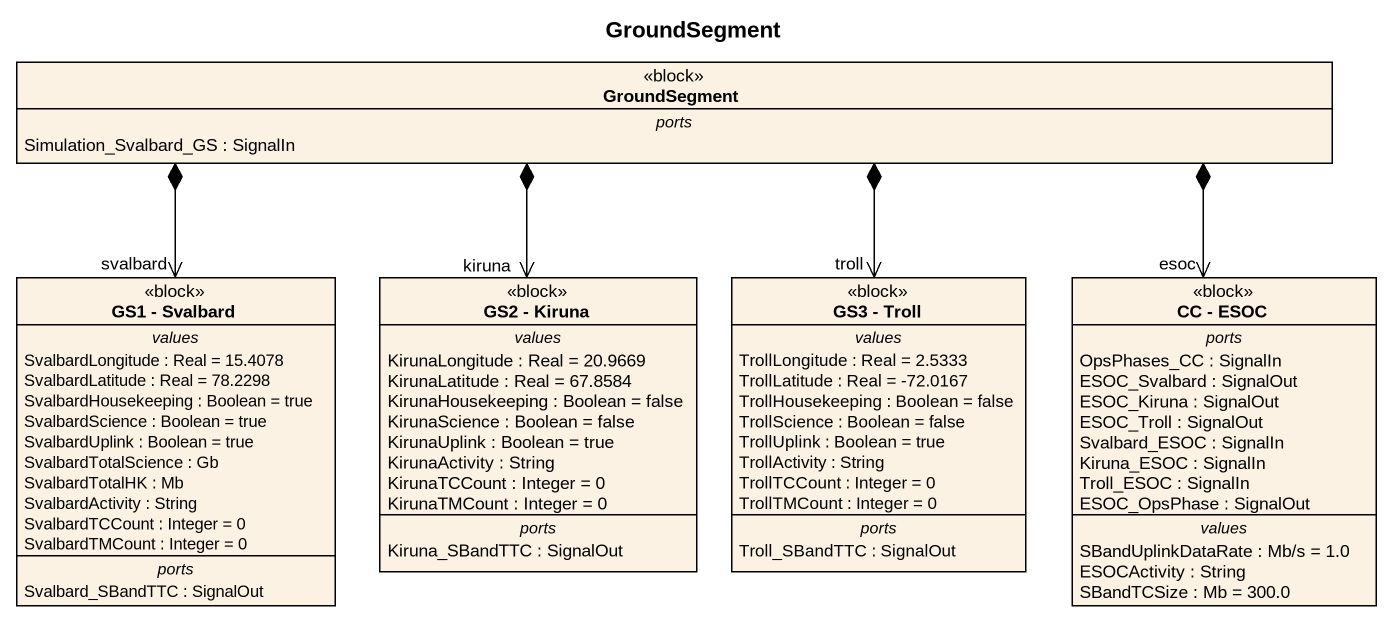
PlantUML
@startuml
title GroundSegment
hide circle
hide empty members
class GroundSegment <<block>> {
  -- ports --
  Simulation_Svalbard_GS : SignalIn
}
class "GS1 - Svalbard" as GS1_Svalbard <<block>> {
  -- values --
  SvalbardLongitude : Real = 15.4078
  SvalbardLatitude : Real = 78.2298
  SvalbardHousekeeping : Boolean = true
  SvalbardScience : Boolean = true
  SvalbardUplink : Boolean = true
  SvalbardTotalScience : Gb
  SvalbardTotalHK : Mb
  SvalbardActivity : String
  SvalbardTCCount : Integer = 0
  SvalbardTMCount : Integer = 0
  -- ports --
  Svalbard_SBandTTC : SignalOut
}
class "GS2 - Kiruna" as GS2_Kiruna <<block>> {
  -- values --
  KirunaLongitude : Real = 20.9669
  KirunaLatitude : Real = 67.8584
  KirunaHousekeeping : Boolean = false
  KirunaScience : Boolean = false
  KirunaUplink : Boolean = true
  KirunaActivity : String
  KirunaTCCount : Integer = 0
  KirunaTMCount : Integer = 0
  -- ports --
  Kiruna_SBandTTC : SignalOut
}
class "GS3 - Troll" as GS3_Troll <<block>> {
  -- values --
  TrollLongitude : Real = 2.5333
  TrollLatitude : Real = -72.0167
  TrollHousekeeping : Boolean = false
  TrollScience : Boolean = false
  TrollUplink : Boolean = true
  TrollActivity : String
  TrollTCCount : Integer = 0
  TrollTMCount : Integer = 0
  -- ports --
  Troll_SBandTTC : SignalOut
}
class "CC - ESOC" as CC_ESOC <<block>> {
  -- ports --
  OpsPhases_CC : SignalIn
  ESOC_Svalbard : SignalOut
  ESOC_Kiruna : SignalOut
  ESOC_Troll : SignalOut
  Svalbard_ESOC : SignalIn
  Kiruna_ESOC : SignalIn
  Troll_ESOC : SignalIn
  ESOC_OpsPhase : SignalOut
  -- values --
  SBandUplinkDataRate : Mb/s = 1.0
  ESOCActivity : String
  SBandTCSize : Mb = 300.0
}
GroundSegment *--> "svalbard" GS1_Svalbard
GroundSegment *--> "kiruna" GS2_Kiruna
GroundSegment *--> "troll" GS3_Troll
GroundSegment *-right-> "esoc" CC_ESOC
@enduml
